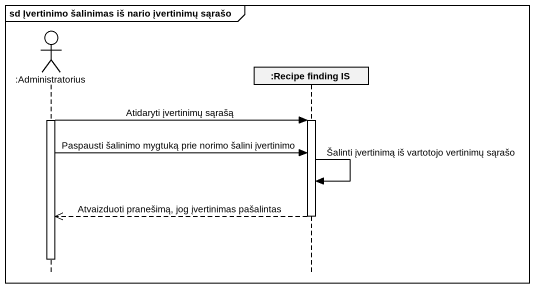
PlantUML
@startuml
mainframe sd Įvertinimo šalinimas iš nario įvertinimų sąrašo
hide footbox
actor ":Administratorius" as Administratorius
participant ":Recipe finding IS" as Recipe_finding_IS

activate Administratorius
Administratorius -> Recipe_finding_IS : Atidaryti įvertinimų sąrašą
activate Recipe_finding_IS
Administratorius -> Recipe_finding_IS : Paspausti šalinimo mygtuką prie norimo šalini įvertinimo
Recipe_finding_IS -> Recipe_finding_IS : Šalinti įvertinimą iš vartotojo vertinimų sąrašo
Recipe_finding_IS -->> Administratorius : Atvaizduoti pranešimą, jog įvertinimas pašalintas
deactivate Recipe_finding_IS
deactivate Administratorius
@enduml
